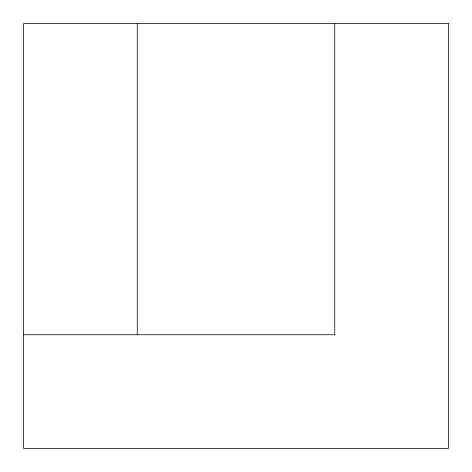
<?xml version="1.0" encoding="UTF-8"?>
<svg xmlns="http://www.w3.org/2000/svg" width="472" height="472" viewBox="0 0 472 472"><rect width="100%" height="100%" fill="white"/><g stroke="black" fill="none" stroke-linecap="round" stroke-linejoin="round"><path stroke-width="0.71" d="M23.6 334.748L334.748 334.748L334.748 23.6M137.252 23.6L137.252 334.825M448.4 23.6L23.6 23.6L23.6 448.4L448.4 448.4L448.4 23.6"/></g></svg>
